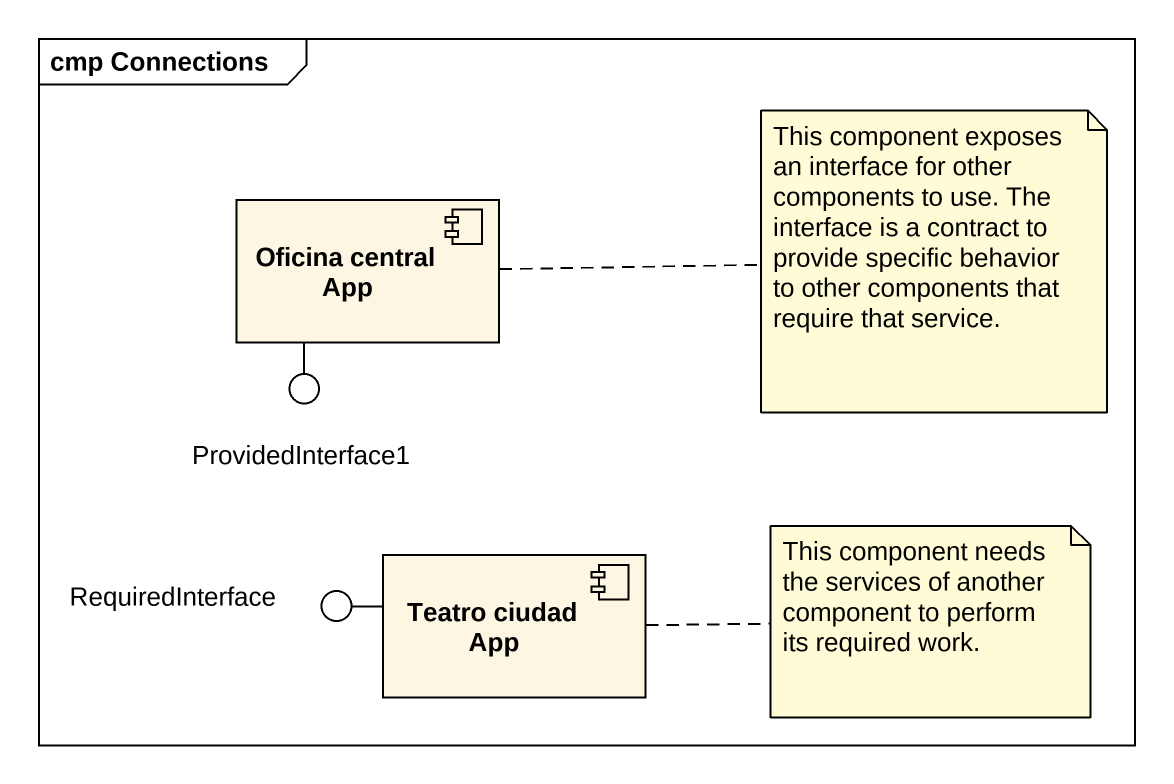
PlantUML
@startuml
mainframe cmp Connections
component "Oficina central App" as Oficina_central_App
() ProvidedInterface1
component "Teatro ciudad App" as Teatro_ciudad_App
() RequiredInterface
Oficina_central_App -- ProvidedInterface1
Teatro_ciudad_App -left- RequiredInterface
note right of Oficina_central_App : This component exposes an interface for other components to use. The interface is a contract to provide specific behavior to other components that require that service.
note right of Teatro_ciudad_App : This component needs the services of another component to perform its required work.
@enduml
